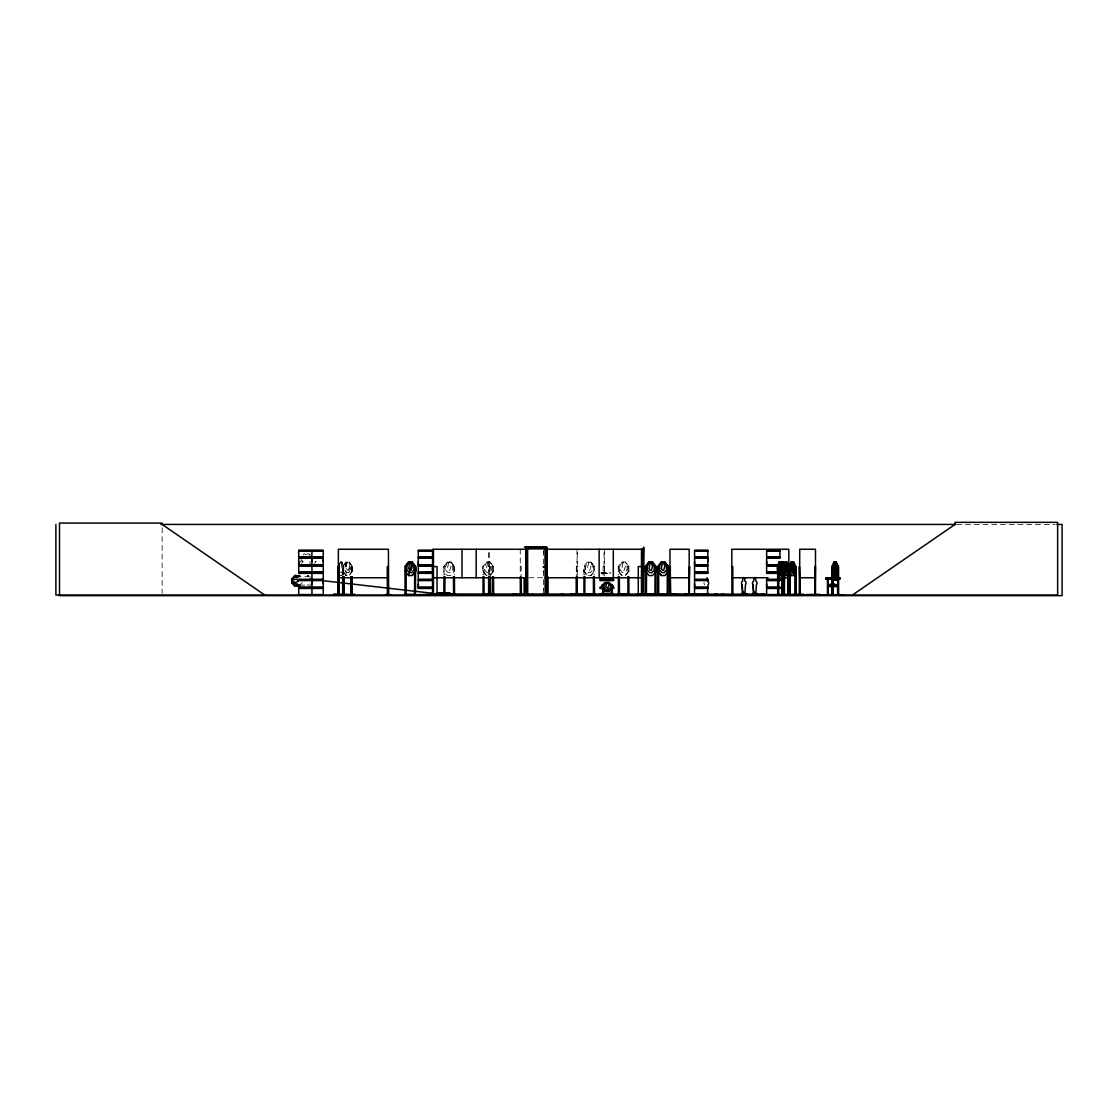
<?xml version="1.0" encoding="UTF-8"?>
<svg xmlns="http://www.w3.org/2000/svg" width="1118" height="1118" viewBox="0 0 1118 1118"><rect width="100%" height="100%" fill="white"/><g stroke="black" fill="none" stroke-linecap="round" stroke-linejoin="round"><path stroke-width="0.75" stroke-dasharray="5 3.75" d="M310.021 587.146L310.021 583.875M310.021 564.73L310.021 561.46M351.513 566.337L351.318 574.945M443.986 566.574L445.048 566.225L444.95 574.945M492.689 566.407L492.507 574.945M583.945 574.945L583.903 566.574L584.854 566.169L584.91 574.945M593.616 566.337L594.399 566.574L594.399 574.945M628.05 566.365L627.869 574.945M307.66 576.469L307.632 575.728M307.324 575.728L308.4 576.692L299.652 576.581M346.105 566.574L347.097 562.717L348.117 562.717L349.165 566.574M307.352 585.007L308.4 585.007M346.091 562.13L344.554 569.956L346.608 572.64L348.662 572.64L350.675 569.956L349.151 562.13L346.035 562.13L342.96 566.574L342.807 574.945L341.898 562.13L340.221 562.13M341.801 575.449L343.631 571.046L341.828 575.56L340.193 575.56M447.452 562.13L445.705 566.574L445.705 569.956L448.052 572.64L450.386 572.64L452.706 569.956L452.706 566.574L450.959 562.13L447.452 562.13L443.958 566.574L443.832 571.046L447.396 575.56L451.015 575.56L454.579 571.046L454.579 566.533L451.015 562.005L447.396 562.005L443.832 566.533L443.986 574.945M492.591 566.519L493.471 566.574L489.991 562.13L486.484 562.13L484.737 566.574L484.737 569.956L487.085 572.64L489.418 572.64L491.724 569.956L491.724 566.574L489.991 562.13M619.4 566.463L618.366 566.574L618.366 574.945M342.723 569.956L341.619 572.64L340.515 572.64M349.165 568.559L348.117 570.306L346.105 568.559M605.886 573.352L607.954 573.352M342.919 566.533L346.035 562.005L349.207 562.005L352.324 566.533L352.324 571.046L349.207 575.56L345.979 575.56L342.863 571.046L346.091 575.449M308.428 576.553L308.4 575.616M489.991 575.449L493.499 571.005M493.611 571.046L490.047 575.56L486.428 575.56L482.864 571.046L482.864 566.533L486.428 562.005L490.047 562.005L493.611 566.533L493.471 574.945M590.919 575.449L594.427 571.005L590.975 575.56L587.355 575.56L583.792 571.046L583.792 566.533L587.355 562.005L590.975 562.005L594.538 566.533L590.919 562.13L587.411 562.13L585.65 566.574L585.65 569.956L588.012 572.64L590.346 572.64L592.652 569.956L592.652 566.574L590.919 562.13M625.353 575.449L628.847 571.005M628.973 571.046L625.409 575.56L621.79 575.56L618.226 571.046L618.226 566.533L621.79 562.005L625.409 562.005L628.973 566.533L628.833 574.945M301.594 563.486L303.271 561.404L302.112 561.404A7.491 5.828 -90 0 1 302.307 559.461M314.41 563.486L316.198 561.404L315.038 561.404M299.89 584.952L302.307 582.576M453.559 566.519L454.439 566.574L454.439 574.945M483.982 574.945L484.066 566.435L483.018 566.574L483.018 574.945M619.33 566.56L619.33 574.945M627.911 566.519L628.833 566.574L625.353 562.13L621.846 562.13L620.085 566.574L620.085 569.956L622.433 572.64L624.78 572.64L627.086 569.956L627.086 566.574L625.353 562.13M956.742 524.426L1055.196 524.426M543.669 551.593L543.669 553.34M299.917 561.404L301.063 561.404A8.972 6.987 -90 0 1 301.315 559.084M340.193 562.005L341.926 562.005L343.575 566.574L343.659 574.945M340.78 562.717L341.898 566.574L340.78 570.306M343.072 566.169L343.128 574.945M343.519 566.533L342.667 566.574M352.268 566.533L352.17 574.945M488.608 566.574L490.327 566.574L490.313 575.141M520.261 566.574L521.226 566.574L521.226 575.141M577.251 566.574L576.287 566.574L576.287 575.141M604.041 566.574L603.077 566.574L603.077 575.141M604.475 566.574L604.852 575.141M543.669 570.753L543.669 572.5M352.324 571.046L349.151 575.56L349.207 562.005L352.226 566.574L351.15 566.574L351.15 574.945M601.135 572.709L610.26 572.709M601.135 572.933L610.26 572.933M601.163 573.352L610.246 573.352M528.898 577.754L546.339 577.754M299.652 585.119L308.428 585.147M543.669 588.054L543.669 589.787M593.532 566.183L593.434 574.945M453.517 566.211L453.475 574.945M308.135 576.664L308.163 575.616M618.338 571.005L621.846 575.449M583.903 571.005L587.411 575.449M482.976 571.005L486.484 575.449M450.959 562.13L454.467 566.574M341.801 562.13L343.464 566.574L343.464 574.945M604.475 549.259L604.475 576.077M604.041 552.613L604.041 576.077M577.251 552.613L577.251 576.077M577.014 549.259L577.014 576.077M576.636 566.574L576.636 575.141M543.6 550.377L543.614 564.087M543.614 570.935L543.6 593.197M520.261 549.259L520.261 576.077M489.572 566.574L489.572 575.141M489.349 552.613L489.349 576.077M488.608 552.613L488.608 576.077M351.988 566.574L351.988 574.945M346.035 562.005L346.035 575.56M343.757 566.197L343.841 574.945M310.021 553.913L310.021 556.876M310.021 576.315L310.021 579.278M162.138 527.864L162.138 593.337M704.647 584.826A2.376 2.348 -90 0 1 704.047 582.534M303.118 555.059A8.972 6.987 -90 0 1 304.557 553.634M305.032 554.919A7.491 5.828 -90 0 1 310.86 554.919M448.611 562.717L447.466 568.559L448.611 570.306L449.771 570.306L450.973 566.574L449.771 562.717L448.611 562.717M487.644 562.717L486.498 568.559L487.644 570.306L488.804 570.306L489.991 566.574L488.804 562.717L487.644 562.717M588.571 562.717L587.425 568.559L588.571 570.306L589.731 570.306L590.919 566.574L589.731 562.717L588.571 562.717M622.992 562.717L621.86 568.559L622.992 570.306L624.165 570.306L625.353 566.574L624.165 562.717L622.992 562.717"/><path stroke-width="1.5" d="M323.27 564.73L298.702 564.73L298.716 561.46M311.936 583.875L311.936 580.591L311.936 587.146M311.936 561.46L311.936 558.189L311.936 564.73M323.256 583.875L323.256 580.591M323.256 561.46L323.256 558.189M431.562 587.146L418.3 587.146L418.314 583.875M431.562 564.73L418.3 564.73L418.314 561.46M707.834 587.146L694.585 587.146L694.599 583.875M694.585 564.73L694.585 558.189L707.834 558.189L707.82 564.73L694.585 564.73L694.599 561.46M707.82 561.46L707.82 558.189M779.903 587.146L766.641 587.146L766.655 583.875M778.659 564.73L766.641 564.73L766.655 561.46M427.397 595.042L438.074 594.469L418.3 594.776M438.074 594.51L418.314 594.594M540.874 594.524L552.306 595.056L525.837 594.916M582.171 594.51L569.789 594.469M613.6 594.776L599.318 594.469L610.009 594.916M636.338 594.524L654.91 594.315M644.653 567.189L644.653 566.854M783.69 594.874L783.159 562.717L781.817 566.225M781.748 566.463L781.845 595.056M339.075 566.337L338.936 595.042M832.533 566.337L832.561 595.056L832.63 594.021M837.675 566.337L837.592 595.056M789.825 595.056L789.643 566.519M796.156 595.056L796.142 566.574L795.289 566.225M707.47 593.979L707.987 584.826A2.376 2.348 -90 0 0 707.47 581.094L707.135 577.685M744.923 593.979L745.426 584.826A2.376 2.278 -90 0 0 744.923 581.094L744.588 577.685M406.225 566.407L406.1 595.056L406.211 594.021L405.023 594.021M414.736 566.519L414.526 595.056M646.581 566.407L646.386 595.056M655.092 566.519L654.91 595.056M803.954 594.524L766.655 594.594M742.715 578.216L742.631 581.094A2.376 2.278 -90 0 0 742.156 584.826L742.631 593.979L744.965 593.979M743.358 592.973L743.917 592.624M755.293 577.489L755.908 581.094A2.376 2.278 -90 0 1 756.383 584.826L755.866 593.979L753.588 593.979L753.113 584.826A2.376 2.278 -90 0 1 753.63 581.094L754.203 577.489M754.804 592.582L754.119 592.973L754.916 592.68M780.154 562.717L780.504 571.046L782.139 575.56L783.69 575.56L786.261 562.675M664.889 595.042L675.16 594.469L665.084 595.056M778.408 569.956L779.414 572.64L780.42 572.64L782.167 562.13M781.412 569.956L782.418 572.64L783.425 572.64L785.157 562.088L783.76 566.533M835.356 562.717L836.068 568.559L834.657 570.306L833.986 566.574L834.657 562.717L835.453 562.717M834.657 567.231L833.986 573.073L835.356 574.834L836.068 571.088L835.356 567.231L834.573 567.231M784.109 574.904L784.109 595.014L784.137 566.239M348.089 594.972L333.527 594.483L354.811 594.524L349.738 594.986M342.905 594.972L343.002 576.622M838.304 595.056L838.318 566.533L836.068 562.13L837.102 569.956L835.719 572.64L834.335 572.64L832.924 569.956L833.972 562.13L836.152 562.13M827.432 595.042L827.488 579.18M827.725 594.972L842.79 594.972M827.739 594.524L842.734 595.056M790.16 566.574L791.292 562.13L793.64 562.13L794.66 569.956L793.179 572.64L791.67 572.64L790.16 569.956L790.16 566.574L787.715 566.127L787.729 595.056M412.207 562.005L415.77 566.533L415.77 571.046L412.207 575.56L408.587 575.56L412.207 562.005L408.587 562.005L405.023 566.533L405.051 595.056M780.657 568.559L779.651 570.306L779.162 566.574L780.252 562.717M783.676 568.559L783.159 570.306L782.167 568.559M784.123 566.477L783.606 571.005L785.241 575.518L786.793 575.518M777.597 566.533L779.134 562.005L780.783 562.005L782.32 566.533L782.32 571.046L780.783 575.56L779.134 575.56C778.785 573.786 775.417 567.022 778.519 566.574M779.232 562.005L777.653 566.574L777.695 594.972M783.592 575.56C785.772 571.256 785.772 566.323 783.592 562.005L782.041 562.005L780.504 566.533L782.167 575.449M782.139 562.005L780.616 566.533M780.685 575.56L782.32 571.046M783.662 566.533L785.241 561.963L786.793 561.963M786.695 575.518L788.33 571.005M339.523 563.514L338.502 566.533M408.643 562.13L406.882 566.574L406.882 569.956L409.244 572.64L411.578 572.64L413.884 569.956L413.884 566.574L412.151 562.13L408.643 562.13L405.135 566.574L406.03 566.519M648.999 562.13L647.238 566.574L647.238 569.956L649.6 572.64L651.934 572.64L654.24 569.956L654.24 566.574L652.507 562.13L648.999 562.13L645.491 566.574L646.386 566.519M742.673 578.216L743.246 577.489M658.879 566.463L657.845 566.574M443.776 594.972L443.986 576.622M482.808 594.972L482.906 594.021M487.867 595.042L487.965 594.175M488.496 594.021L488.314 594.986M489.209 594.916L489.251 594.021M520.108 594.916L520.149 594.021M546.227 594.021L546.632 594.986M657.58 594.986L657.691 566.533L661.255 562.005L664.875 562.005L668.452 566.533L668.452 571.046L664.875 575.56L661.255 575.56L657.691 571.046M606.711 582.995L605.579 586.726L607.885 587.844L609.072 585.455L607.885 582.995L606.711 583.093M833.944 566.533L831.792 571.088L834.028 575.56L836.194 575.56M836.068 575.449L838.151 571.005L835.998 566.533L833.846 566.533M836.096 575.56L838.053 571.088M832.868 583.233L833.064 579.18M543.432 566.616C543.809 569.495 544.829 564.8 543.32 567.161M412.151 575.449L415.658 571.005M741.444 595.028L741.723 593.504L742.52 594.496M742.114 595.028L741.5 595.056M747.02 594.748L747.942 595.042L747.02 594.496M753.211 593.504L752.4 595.028L752.666 593.504L753.476 594.496M753.057 595.028L752.666 594.748M756.131 594.888L756.089 593.504M757.976 594.496L758.912 595.028L758.2 595.056M752.638 594.888L761.624 595.056L752.931 594.496L752.931 593.504M701.601 594.496L702.062 595.056M705.5 594.888L704.088 594.469M704.913 595.042L705.696 595.056M707.694 594.496L708.295 593.504L707.331 595.028L708.519 595.056M295.278 575.393L291.686 578.956L291.686 582.576L295.208 586.139L298.799 586.139M295.278 586.139L291.784 582.52L291.77 578.956L295.306 575.504M768.052 594.79L806.679 595.056M612.692 585.441L612.692 588.403L609.128 591.282L605.509 591.282L601.931 588.403L601.931 585.441L605.509 582.548L609.128 582.548L612.692 585.525M601.931 585.525L605.565 582.632L603.804 585.455L603.804 587.621L606.152 589.34L608.499 589.34L610.805 587.621L610.805 585.455L609.058 582.632L605.565 582.716M605.509 591.198L609.128 591.198L612.566 588.292M852.391 595.056L955.024 524.426L955.024 522.344L1057.642 522.344L1057.642 595.056L55.9 595.056L55.9 524.426M291.854 579.012L295.306 577.279L297.947 577.279M750.01 595.056L750.723 595.028M705.067 594.888L705.067 595.028M520.163 594.469L520.862 594.469M546.339 595.042L546.562 547.373L526.215 547.373L526.215 595.056M583.68 594.986L583.834 594.021M618.114 594.986L618.254 594.021M828.228 585.021L832.868 583.582L837.438 585.636M828.228 585.413L832.798 584.043M667.376 566.519L668.312 566.574L668.145 594.469M160.824 524.426L955.555 524.426M1056.859 524.426L1062.1 524.426L1062.1 595.656L59.506 595.656L59.506 523.084L162.138 523.084L162.138 524.426L264.756 595.056M524.286 547.107L546.842 547.107L546.981 595.056L546.772 566.574M527.458 548.631L545.318 548.631L545.318 595.056M643.325 548.672L642.263 548.672L642.095 595.056M526.592 549.259L433.449 549.259L433.449 595.056M545.444 549.259L641.816 549.259L641.816 595.056L641.872 566.574L638.28 566.574L638.28 595.056M298.688 550.294L323.284 550.294M418.3 550.294L431.576 550.294M694.571 550.294L707.848 550.294M766.627 550.294L779.917 550.294M431.576 550.559L418.3 550.559L418.314 556.876L431.562 556.876M298.716 550.95L323.256 550.95M418.314 550.95L431.548 550.95M694.599 550.95L707.82 550.95M766.655 550.95L779.889 550.95M323.27 556.876L298.702 556.876L298.702 550.559L323.284 550.545L323.256 556.876M779.903 556.876L766.641 556.876L766.641 550.559L779.917 550.559L779.889 556.876M298.604 557.323L323.354 557.323M418.216 557.323L431.66 557.323M694.488 557.323L707.932 557.323M766.557 557.323L779.987 557.323M298.604 557.728L323.354 557.728M418.216 557.728L431.66 557.728M694.488 557.728L707.932 557.728M766.557 557.728L779.987 557.728M431.562 558.189L418.3 558.189L418.3 564.73M779.903 558.189L766.641 558.189L766.641 564.73M836.194 562.005L833.944 562.005L831.89 566.574L831.82 575.574L833.944 580.088M664.819 562.13L661.311 562.13L659.564 566.574L659.564 569.956L661.912 572.64L664.246 572.64L666.566 569.956L666.566 566.574L664.819 562.13L668.326 566.574M782.055 562.13L783.662 562.13L784.417 566.574M792.872 562.717L792.033 562.717L791.306 566.574L792.033 570.306L793.542 568.559L792.788 562.717M298.604 565.191L323.354 565.191M418.216 565.191L431.66 565.191M694.488 565.191L707.932 565.191M766.557 565.191L778.729 565.191M298.604 565.596L323.354 565.596M418.216 565.596L431.66 565.596M694.488 565.596L707.932 565.596M766.557 565.596L778.729 565.596M323.27 566.057L298.702 566.057L298.702 572.36L323.284 572.36L323.256 566.057M431.562 566.057L418.3 566.057L418.3 572.36L431.548 572.192M778.659 566.057L766.641 566.057L766.641 572.36L778.673 572.36L766.655 572.192M795.136 566.169L795.164 595.056M787.715 566.533L788.595 566.533M388.435 566.574L387.415 566.574L387.485 595.056M414.624 566.574L415.603 566.574L415.491 595.056M432.54 566.574L432.904 595.056L432.442 594.021M433.504 566.574L437.04 566.574L437.026 595.056M654.98 566.574L655.986 566.574L655.875 595.056M669.975 566.574L670.688 595.056M731.815 566.574L732.779 566.574L732.891 595.056M815.483 566.574L815.092 595.056M832.868 566.574L831.89 566.574L831.974 595.056M837.536 566.574L838.528 566.574L838.556 595.056M791.376 575.449L788.959 571.046L788.959 566.533L791.251 562.005L793.668 562.005L795.89 566.574L795.848 595.056M298.716 572.192L323.256 572.192M707.82 572.192L694.599 572.192L694.585 566.057L707.834 566.057L707.834 572.36L694.571 572.374M418.3 572.374L431.576 572.374M298.688 572.709L323.284 572.709M418.3 572.709L431.576 572.64M694.571 572.709L707.848 572.709M766.627 572.64L778.673 572.64M298.688 572.947L323.284 572.975L323.256 579.278M431.576 572.947L418.3 572.947L418.314 579.278L431.562 579.278M707.848 572.933L694.571 572.947L694.599 579.278L707.834 579.278M766.627 572.933L778.673 572.947M298.716 573.352L323.256 573.352M418.314 573.352L431.548 573.352M694.599 573.352L707.82 573.352M766.655 573.352L778.645 573.352M299.876 575.616L294.537 575.616L294.537 576.581L299.876 576.581M831.722 575.574L833.972 579.976L836.068 579.976L838.22 575.574L835.998 580.088L833.846 580.088M338.363 577.754L388.435 577.754M433.449 577.754L526.592 577.754M545.444 577.754L641.816 577.754M669.975 577.754L689.191 577.754M731.815 577.754L768.08 577.754M780.168 577.754L788.805 577.754M799.719 577.754L815.483 577.754M825.713 578.397L839.953 578.397M825.713 578.789L839.953 578.789M298.702 579.278L323.27 579.278M600.254 579.278L613.586 579.278M766.641 579.278L779.903 579.278M298.604 579.739L323.354 579.739M418.216 579.739L431.66 579.739M600.17 579.739L613.684 579.739M694.488 579.739L707.932 579.739M766.557 579.739L779.987 579.739M298.604 580.144L323.354 580.144M418.216 580.144L431.66 580.144M600.17 580.144L613.684 580.144M694.488 580.144L707.932 580.144M766.557 580.144L779.987 580.144M298.702 580.591L323.27 580.591L323.256 587.146M431.562 580.591L418.3 580.591L418.3 587.146M600.254 580.591L613.586 580.591M707.834 580.591L694.585 580.591L694.585 587.146M779.903 580.591L766.641 580.591L766.641 587.146M291.686 582.576L297.947 584.281M742.156 584.826L742.673 593.979M753.113 584.826L753.63 593.979M299.876 585.119L294.537 585.119L294.537 586.084L299.876 586.084M837.508 585.706L828.159 585.706L828.228 595.056M828.159 586.601L837.508 586.601M298.702 587.146L323.27 587.146M600.254 587.146L602.225 587.146M611.63 587.146L613.586 587.146M298.604 587.593L323.354 587.593M418.216 587.593L431.66 587.593M600.17 587.593L603.538 587.593M611.7 587.593L613.684 587.593M694.488 587.593L707.932 587.593M766.557 587.593L779.987 587.593M298.604 587.998L323.354 587.998M418.216 587.998L431.66 587.998M600.17 587.998L603.538 587.998M611.7 587.998L613.684 587.998M694.488 587.998L707.932 587.998M766.557 587.998L779.987 587.998M323.27 588.459L298.702 588.459L298.702 594.776L323.284 594.776L323.256 588.459M418.3 588.459L431.562 588.459M600.254 588.459L603.594 588.459M611.63 588.459L613.586 588.459M707.834 588.459L694.585 588.459L694.474 594.51M779.903 588.459L766.641 588.459L766.641 594.776L804.066 594.469M742.953 592.414L742.953 594.496L742.911 592.414L744.001 592.414L744.001 594.496M436.817 592.987L449.981 592.987L449.981 595.056M436.817 593.434L449.981 593.434M783.69 593.979L784.612 593.979M787.757 593.979L788.679 593.979M342.583 594.021L343.939 594.021M351.052 594.021L352.268 594.021M387.317 594.021L388.533 594.021M414.526 594.021L415.896 594.986M432.428 594.021L765.299 594.175L765.299 595.056M777.681 594.021L778.603 594.021L778.575 595.056L779.162 562.13L780.769 562.13L781.412 566.574M782.684 594.021L781.761 594.021L781.803 595.056M787.729 594.021L790.105 594.021M795.164 594.021L796.212 594.021M799.342 594.021L800.055 594.021M815.553 594.021L814.868 595.056M831.918 594.021L832.952 594.021M837.578 594.021L838.612 594.021M385.934 595.056L391.104 594.986M406.211 594.315L414.526 594.315M453.363 594.315L445.062 594.315L445.062 595.056M484.094 594.315L492.395 594.315M513.386 594.469L509.542 595.056M513.791 594.469L517.578 594.469M521.561 594.469L525.125 595.056M532.461 594.469L528.632 595.056M532.853 594.469L536.402 595.056M560.481 594.469L564.017 594.469M582.478 594.469L593.323 594.315M619.442 594.315L627.757 594.315M656.154 594.483L675.957 594.469M676.32 594.469L697.422 595.056M703.879 594.301L706.59 595.056M716.428 594.469L713.088 595.056M717.127 594.469L720.663 595.056M721.292 594.469L724.31 594.469M745.762 594.301L747.341 594.301M756.704 594.301L758.284 594.301M759.96 594.469L763.748 594.469M764.167 594.469L767.535 595.056M807.392 594.469L822.093 595.056M298.716 594.594L323.256 594.594M333.513 594.524L348.075 594.524M354.811 594.524L349.613 595.056M599.318 594.524L613.572 594.594M810.941 594.51L819.815 594.51L810.941 594.972M386.059 594.986L391.034 594.916L385.948 594.469M708.323 594.888L684.356 594.469L708.015 594.496L708.015 593.504L707.974 594.748M741.989 595.028L750.485 594.888L741.989 594.496L741.989 593.504M322.962 580.675L431.869 593.211M832.868 584.043L837.438 585.413M837.368 585.441L832.798 584.183L832.617 579.18M788.917 594.021L788.875 595.056L789.056 566.533L791.348 562.005L793.584 575.56L791.251 575.56L789.042 571.005M656.252 594.986L656.098 594.021M604.67 594.986L604.908 594.021M604.279 594.972L604.475 594.021M577.419 594.972L577.363 594.021M547.065 595L546.772 549.259M545.766 594.972L545.71 594.021M493.681 594.972L493.471 576.622M800.222 594.972L799.398 566.574L799.412 595.056M644.206 595L644.234 594.175M642.305 594.483L642.878 594.986L642.766 594.175M338.698 594.972L338.6 576.622M657.817 571.005L661.311 575.449M645.379 571.046L648.943 575.56L652.563 575.56L656.126 571.046L656.126 566.533L652.563 562.005L648.943 562.005L645.379 566.533L645.421 595.056M405.023 571.046L408.587 575.56M836.096 562.005L838.248 566.574M788.959 594.916L788.805 549.259L731.815 549.259L731.927 595.056M784.403 569.914L785.409 572.598L786.415 572.598L787.407 569.914L786.667 562.088L788.162 566.533L786.695 561.963M780.685 562.005L782.265 566.574L782.097 595.056M777.765 571.005L779.232 575.56M785.171 568.517L786.15 570.264L786.15 562.675M843.838 595.056L825.685 595.056M837.955 566.574L838.123 595.056M837.885 594.021L837.885 595.056M832.868 576.622L832.938 595.056M832.295 566.574L832.225 595.056M828.228 579.18L828.228 585.636M825.154 595.056L822.652 595.056M815.483 595.056L815.483 549.259L799.719 549.259L799.622 595.056M815.176 566.574L815.204 595.056M799.831 594.021L799.789 595.056M795.681 594.021L795.736 595.056M795.513 566.574L795.429 595.056M790.035 571.591L790.105 595.056M789.532 594.021L789.629 595.056L789.406 566.574M788.33 566.491L788.134 595.014M787.952 594.021L787.952 595.056M784.529 573.227L784.417 595.056M782.6 574.945L782.712 595.056M782.307 594.021L782.334 595.056M778.184 566.574L778.24 595.056M778.03 594.021L778.086 595.056M764.279 594.175L764.279 595.056M763.79 594.175L763.79 595.056M756.537 594.748L756.634 593.504L755.824 594.496M756.369 593.504L756.369 594.496M754.902 594.496L754.957 592.414L753.853 592.414L753.853 594.496M753.909 592.414L753.909 594.496M745.594 594.748L745.678 593.504L744.881 594.496M745.413 593.504L745.413 594.496M745.147 593.504L745.105 594.748M742.254 593.504L742.254 594.748M732.667 594.021L732.667 595.056M731.703 594.021L731.745 595.056M716.498 594.175L716.428 595.056M714.989 594.175L714.989 595.056M714.779 594.175L714.779 595.056M712.096 595.056L711.341 595.056M710.279 595.056L709.567 595.056M703.474 595.056L702.761 595.056M701.713 595.056L698.387 595.056M695.103 594.175L695.103 595.056M693.146 594.175L693.146 595.056M689.61 594.021L689.61 595.056M689.359 595.056L689.54 566.574L688.842 595.056M689.051 594.021L689.107 595.056L689.191 549.259L669.975 549.259L669.948 595.056M670.716 594.021L670.716 595.056M670.339 566.574L670.339 595.056M670.213 594.021L670.157 595.056M668.41 594.021L668.41 595.056M667.278 566.197L667.236 595.056M658.921 594.021L658.921 595.056M658.656 566.197L658.726 595.056M657.957 594.021L657.957 595.056M655.134 594.021L655.134 595.056M646.595 594.021L646.595 595.056M645.631 594.021L645.631 595.056M643.549 595.056L643.675 547.107L643.018 595.056M641.494 549.259L641.494 595.056M640.712 594.175L640.712 595.056M638.699 594.021L638.63 595.056M637.875 594.021L637.875 595.056M637.875 594.021L637.875 595.056M628.833 576.622L628.945 595.056M628.721 594.021L628.721 595.056M627.869 576.622L627.981 595.056M627.757 594.021L627.757 595.056M619.33 576.622L619.442 595.056M619.218 594.021L619.218 595.056M618.366 576.622L618.478 595.056M613.307 549.259L613.307 577.754M612.776 595.056L612.776 593.323L601.861 593.323L601.861 595.056M611.923 595.056L611.923 584.91L611.253 595.056M605.509 591.282L601.931 588.32L602.057 585.455M604.153 594.021L604.125 595.056L603.93 594.021M603.189 595.056L603.371 584.882L602.714 595.056M603.077 594.021L602.965 595.056M599.136 549.259L599.136 577.754M594.399 576.622L594.51 595.056M594.287 594.021L594.287 595.056M593.434 576.622L593.434 595.056M593.323 594.021L593.323 595.056M585.021 594.021L585.021 595.056M584.91 576.622L584.798 595.056M583.945 576.622L583.945 595.056M577.251 576.86L577.126 595.056M577 576.86L577.014 595.056M576.636 576.86L576.776 595.056M576.399 594.021L576.581 595.056M576.287 576.86L576.175 595.056M569.523 595.056L567.287 595.056M559.727 595.056L559.014 595.056M558.748 595.056L556.121 595.056M555.52 595.056L554.71 595.056M554.193 595.056L540.036 595.056M548.016 576.86L548.127 595.056M547.918 594.021L547.904 595.056M545.919 594.021L546.017 595.056M545.556 595.056L545.43 548.505L527.347 548.505L527.458 595.056M544.843 595.056L544.745 594.021L544.522 595.056M539.477 595.056L537.241 595.056M527.514 548.672L527.514 594.916M525.949 547.107L525.949 595.056M525.809 577.74L525.684 595.056M524.552 578.034L524.552 595.056M524.286 577.936L524.412 595.056M521.226 576.86L521.337 595.056M521.128 594.021L521.114 595.056M520.261 576.86L520.373 595.056M519.045 595.056L518.333 595.056M493.359 594.021L493.359 595.056M492.619 594.021L492.619 595.056M492.507 576.622L492.395 595.056M490.313 576.86L490.425 595.056M490.047 594.175L490.047 595.056M489.572 576.86L489.684 595.056M489.363 576.86L489.279 595.056M488.608 576.86L488.608 595.056M483.982 576.622L484.094 595.056M483.87 594.021L483.87 595.056M483.018 576.622L483.018 595.056M476.184 549.259L476.184 577.754M462.014 549.259L462.014 577.754M454.439 576.622L454.551 595.056M454.327 594.021L454.327 595.056M453.475 576.622L453.587 595.056M453.363 594.021L453.363 595.056M444.95 576.622L444.838 595.056M444.098 594.021L444.098 595.056M437.445 594.021L437.445 595.056M436.635 594.021L436.635 595.056M436.621 594.021L436.621 595.056M435.028 594.175L435.028 595.056M433.924 594.021L433.924 595.056M432.54 549.259L432.54 595.056M431.869 592.987L431.869 595.056M414.75 594.021L414.75 595.056M405.247 594.021L405.247 595.056M388.533 595.056L388.435 549.259L338.363 549.259L338.363 595.056M388.267 566.574L388.393 595.056M388.142 594.021L388.114 595.056M387.736 594.021L387.736 595.056M387.583 566.574L387.708 595.056M352.17 576.622L352.086 595.056M351.988 576.622L351.863 595.056L351.835 594.021M351.443 594.021L351.471 595.056M351.318 576.622L351.22 595.056M351.15 576.622L351.052 595.056M343.841 576.622L343.939 595.056M343.659 576.622L343.533 595.056M343.464 576.622L343.464 595.056M343.128 576.622L343.114 595.056M342.667 576.622L342.611 595.056M339.299 595.056L339.299 594.021L338.055 594.021L338.083 595.056M339.131 595.056L339.201 566.574L338.139 566.574L338.251 595.056M323.256 564.73L323.27 558.189L298.702 558.189L298.702 564.73M311.95 550.559L311.936 556.876M311.95 566.057L311.95 572.36M311.95 572.975L311.936 579.278M311.95 588.459L311.95 594.776M294.775 575.616L294.775 576.581M294.775 585.119L294.775 586.084M643.912 566.588L643.912 567.609L643.912 566.588M781.636 565.051L782.446 568.461L781.608 571.983L782.698 569.104L783.732 572.039L782.977 568.447L783.788 565.163L782.726 567.776L781.636 565.051M833.315 569.565L834.433 572.989L833.273 576.511L834.797 573.618L836.236 576.567L835.174 572.961L836.306 569.691L834.825 572.29L833.315 569.565M833.972 566.644L832.924 574.484L834.335 577.168L835.719 577.168L837.102 574.484L837.102 571.088L836.068 566.644L833.874 566.644M409.789 562.717L408.657 568.559L409.789 570.306L410.963 570.306L412.151 566.574L410.963 562.717L409.789 562.717M650.145 562.717L649.013 568.559L650.145 570.306L651.319 570.306L652.507 566.574L651.319 562.717L650.145 562.717M662.471 562.717L661.325 568.559L662.471 570.306L663.631 570.306L664.833 566.574L663.631 562.717L662.471 562.717M795.89 571.005L793.584 575.56L795.96 571.046M749.787 594.748L749.787 594.748M298.226 581.36L295.306 582.506L292.315 581.36L292.315 580.2L296.857 579.012L298.226 581.36M707.848 550.531L694.571 550.559L694.599 556.876L707.834 556.876L707.834 550.559M839.953 577.992L825.713 577.992L825.713 579.18L839.953 579.18L839.953 577.992"/></g></svg>
